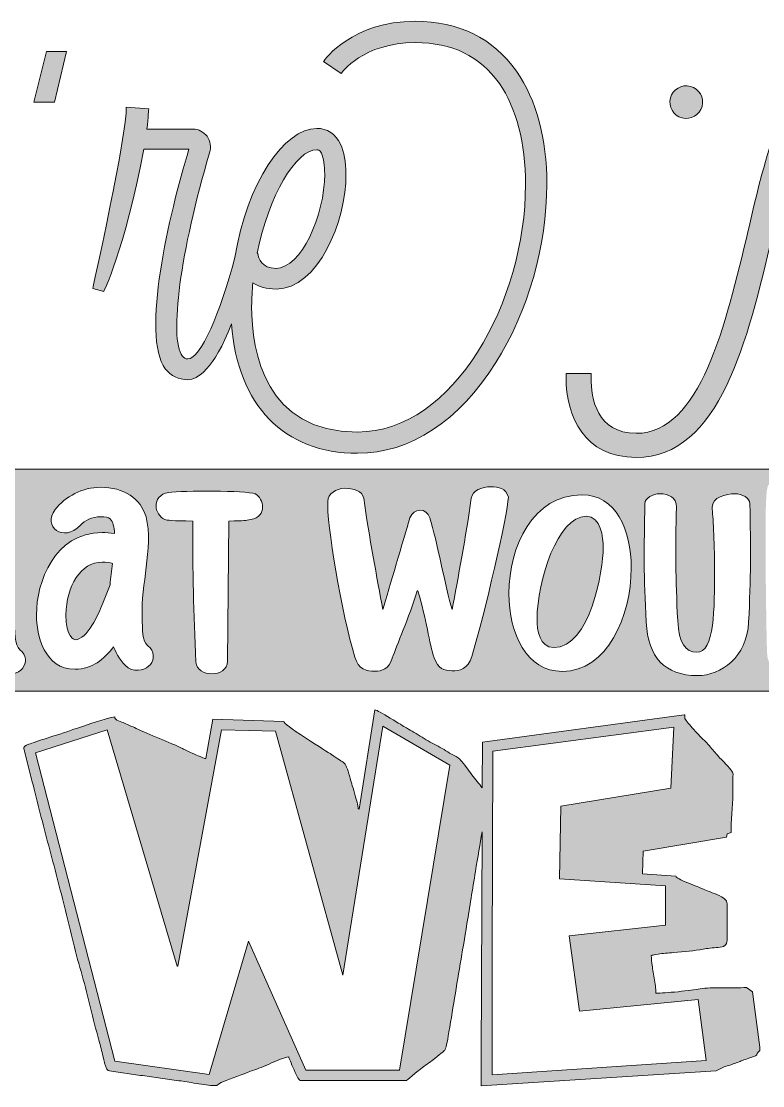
# Model space of a CAD drawing. Header units: inches. Extents: x 52 to 1027, y -905 to -175.
# Drawn here: x 377.8 to 666.9, y -904.9 to -489.7 of the extents above; entities that cross this region are included whole.
import ezdxf

# ---------------------------------------------------------------- set-up
doc = ezdxf.new("R2010")
doc.units = ezdxf.units.IN
doc.header["$MEASUREMENT"] = 0
doc.layers.add('Layer 1', color=7, linetype='Continuous')

# ---------------------------------------------------------------- blocks, each defined once
blk = doc.blocks.new('block 2')
at = {"layer": 'Layer 1', "true_color": 0x020202}
h = blk.add_hatch(color=18, dxfattribs=at)
h.dxf.hatch_style = 2
edge = h.paths.add_edge_path()
edge.add_spline(control_points=[(433.89, -625.22), (436.03, -628.07), (439.11, -629.49), (442.67, -629.49), (446.49, -629.49), (452.77, -625.52), (459.78, -607.75), (462.06, -639.4), (480.1, -658.22), (508.91, -658.22), (529.32, -658.22), (548.55, -645.64), (562.79, -622.85), (575.37, -603.15), (582.73, -577.04), (582.73, -553.3), (582.73, -535.49), (578.69, -520.3), (570.86, -509.15), (561.84, -496.33), (548.31, -489.68), (531.46, -489.68), (506.77, -489.68), (496.09, -504.64), (495.61, -505.35), (495.61, -505.35), (502.5, -510.1), (502.5, -510.1), (502.5, -509.86), (511.04, -497.99), (531.46, -497.99), (545.7, -497.99), (556.62, -503.21), (564.21, -513.89), (570.86, -523.63), (574.42, -537.16), (574.42, -553.3), (574.42, -598.87), (546.41, -649.91), (508.91, -649.91), (473.06, -649.91), (467.6, -619.05), (467.6, -600.77), (467.6, -597.69), (467.84, -594.84), (468.08, -591.75), (470.45, -593.18), (473.3, -594.13), (477.1, -594.13), (493.71, -594.13), (504.4, -567.54), (504.4, -549.26), (504.4, -544.52), (503.68, -540.72), (502.26, -537.63), (500.36, -533.6), (497.04, -531.46), (493, -531.46), (480.41, -531.46), (465.7, -552.68), (461.04, -581.84), (455.36, -603.34), (447.73, -621.42), (442.67, -621.42), (441.72, -621.42), (441.25, -620.95), (440.54, -620.24), (435.32, -613.12), (439.83, -579.17), (451.22, -540.95), (451.93, -538.82), (451.46, -536.44), (450.27, -534.54), (448.85, -532.88), (446.95, -531.7), (444.81, -531.7), (444.81, -531.7), (426.77, -531.7), (426.77, -531.7), (427.24, -527.19), (427.48, -523.86), (427.48, -523.86), (427.48, -523.86), (418.7, -523.15), (418.7, -523.15), (419.17, -532.88), (405.64, -593.89), (405.64, -593.89), (405.64, -593.89), (409.92, -595.08), (409.92, -595.08), (409.92, -595.08), (417.75, -579.88), (425.58, -539.53), (425.58, -539.53), (443.15, -539.53), (443.15, -539.53), (435.32, -565.17), (424.4, -612.17), (433.89, -625.22)], knot_values=[0, 0, 0, 0, 1, 1, 1, 2, 2, 2, 3, 3, 3, 4, 4, 4, 5, 5, 5, 6, 6, 6, 7, 7, 7, 8, 8, 8, 9, 9, 9, 10, 10, 10, 11, 11, 11, 12, 12, 12, 13, 13, 13, 14, 14, 14, 15, 15, 15, 16, 16, 16, 17, 17, 17, 18, 18, 18, 19, 19, 19, 20, 20, 20, 21, 21, 21, 22, 22, 22, 23, 23, 23, 24, 24, 24, 25, 25, 25, 26, 26, 26, 27, 27, 27, 28, 28, 28, 29, 29, 29, 30, 30, 30, 31, 31, 31, 32, 32, 32, 33, 33, 33, 33], degree=3, periodic=1)
edge = h.paths.add_edge_path()
edge.add_spline(control_points=[(493, -539.77), (493.48, -539.77), (493.95, -539.77), (494.9, -541.19), (495.61, -543.09), (496.09, -545.94), (496.09, -549.26), (496.09, -565.4), (486.83, -586.06), (477.1, -586.06), (471.64, -586.06), (470.21, -582.26), (469.98, -580.12), (469.98, -580.12), (469.74, -580.12), (469.74, -580.12), (474.25, -557.81), (484.93, -539.77), (493, -539.77)], knot_values=[0, 0, 0, 0, 1, 1, 1, 2, 2, 2, 3, 3, 3, 4, 4, 4, 5, 5, 5, 6, 6, 6, 6], degree=3, periodic=1)
h = blk.add_hatch(color=18, dxfattribs=at)
h.dxf.hatch_style = 2
h.paths.add_polyline_path([(390.69, -521.22), (395.44, -501.52), (387.6, -501.52), (382.62, -521.22)])
h = blk.add_hatch(color=18, dxfattribs=at)
h.dxf.hatch_style = 2
edge = h.paths.add_edge_path()
edge.add_spline(control_points=[(643.25, -522.87), (644.16, -519.47), (642.14, -515.98), (638.74, -515.07), (635.34, -514.16), (631.85, -516.18), (630.94, -519.58), (630.03, -522.98), (632.05, -526.47), (635.45, -527.38), (638.85, -528.29), (642.34, -526.27), (643.25, -522.87)], knot_values=[0, 0, 0, 0, 1, 1, 1, 2, 2, 2, 3, 3, 3, 4, 4, 4, 4], degree=3, periodic=1)
h = blk.add_hatch(color=18, dxfattribs=at)
h.dxf.hatch_style = 2
edge = h.paths.add_edge_path()
edge.add_spline(control_points=[(590.21, -627.09), (590.21, -627.09), (590.21, -628.7), (590.21, -628.7), (590.21, -643.75), (597.4, -659.83), (617.57, -659.83), (650.2, -659.83), (661.07, -613.99), (670.66, -573.54), (670.66, -573.54), (670.82, -572.85), (670.82, -572.85), (674.92, -555.3), (678.54, -542.22), (681.59, -533.98), (681.59, -533.98), (682.39, -531.81), (682.39, -531.81), (682.39, -531.81), (672.04, -531.81), (672.04, -531.81), (672.04, -531.81), (671.66, -532.88), (671.66, -532.88), (667.58, -544.28), (664, -559.18), (661.35, -570.88), (661.35, -570.88), (661.25, -571.29), (661.25, -571.29), (652.47, -608.38), (642.51, -650.42), (617.57, -650.42), (602.25, -650.42), (599.96, -636.81), (599.96, -628.7), (599.96, -628.7), (599.96, -627.09), (599.96, -627.09), (599.96, -627.09), (590.21, -627.09), (590.21, -627.09)], knot_values=[0, 0, 0, 0, 1, 1, 1, 2, 2, 2, 3, 3, 3, 4, 4, 4, 5, 5, 5, 6, 6, 6, 7, 7, 7, 8, 8, 8, 9, 9, 9, 10, 10, 10, 11, 11, 11, 12, 12, 12, 13, 13, 13, 14, 14, 14, 14], degree=3, periodic=1)
h = blk.add_hatch(color=18, dxfattribs=at)
h.dxf.hatch_style = 2
edge = h.paths.add_edge_path()
edge.add_spline(control_points=[(271.62, -750.95), (271.62, -750.95), (778.83, -750.95), (778.83, -750.95), (801.28, -750.95), (786.96, -746.29), (772.57, -737.17), (763.55, -731.44), (754.49, -723.96), (754.49, -714.79), (754.49, -703.69), (767.75, -691.97), (778.17, -682.63), (784.94, -676.58), (790.51, -671.52), (790.51, -668.28), (790.51, -665.81), (787.26, -664.39), (778.83, -664.39), (778.83, -664.39), (271.62, -664.39), (271.62, -664.39), (263.18, -664.39), (259.94, -665.81), (259.94, -668.28), (259.94, -671.52), (265.51, -676.58), (272.28, -682.63), (282.7, -691.97), (295.96, -703.69), (295.96, -714.79), (295.96, -723.96), (286.9, -731.44), (277.88, -737.17), (263.49, -746.29), (249.15, -750.95), (271.62, -750.95)], knot_values=[0, 0, 0, 0, 1, 1, 1, 2, 2, 2, 3, 3, 3, 4, 4, 4, 5, 5, 5, 6, 6, 6, 7, 7, 7, 8, 8, 8, 9, 9, 9, 10, 10, 10, 11, 11, 11, 12, 12, 12, 12], degree=3, periodic=1)
edge = h.paths.add_edge_path()
edge.add_spline(control_points=[(731.16, -695.74), (732.01, -695.74), (732.77, -695.82), (733.62, -695.91), (733.45, -687.53), (733.28, -673.06), (735.39, -671.62), (736.49, -670.86), (738.44, -670.35), (741.57, -670.35), (745.89, -670.35), (748.17, -682.62), (748.17, -698.96), (748.17, -702.25), (749.02, -740.25), (746.4, -742.03), (745.3, -742.79), (743.35, -743.3), (740.22, -743.3), (738.19, -743.3), (736.75, -740.93), (735.73, -737.21), (732.09, -740.34), (727.35, -742.45), (720.42, -742.45), (710.85, -742.45), (705.35, -732.72), (705.35, -722.06), (705.35, -709.53), (713.14, -695.74), (731.16, -695.74)], knot_values=[0, 0, 0, 0, 1, 1, 1, 2, 2, 2, 3, 3, 3, 4, 4, 4, 5, 5, 5, 6, 6, 6, 7, 7, 7, 8, 8, 8, 9, 9, 9, 10, 10, 10, 10], degree=3, periodic=1)
edge = h.paths.add_edge_path()
edge.add_spline(control_points=[(669.05, -670.77), (669.98, -669.25), (674.97, -668.57), (676.16, -668.57), (683.69, -668.83), (683.6, -672.47), (683.26, -676.7), (683.26, -691.59), (682.25, -706.49), (682.25, -723.67), (682.25, -723.67), (682.25, -731.54), (682.25, -731.54), (682.76, -731.79), (691.13, -730.35), (696.72, -730.27), (700.87, -730.18), (700.95, -732.38), (701.12, -735.6), (701.29, -737.97), (700.44, -741.01), (697.82, -741.35), (690.54, -742.29), (679.2, -743.3), (672.85, -742.29), (669.98, -741.69), (668.71, -739.49), (668.62, -735.85), (668.45, -732.64), (668.03, -708.43), (668.03, -690.24), (668.03, -680.17), (668.2, -672.13), (669.05, -670.77)], knot_values=[0, 0, 0, 0, 1, 1, 1, 2, 2, 2, 3, 3, 3, 4, 4, 4, 5, 5, 5, 6, 6, 6, 7, 7, 7, 8, 8, 8, 9, 9, 9, 10, 10, 10, 11, 11, 11, 11], degree=3, periodic=1)
edge = h.paths.add_edge_path()
edge.add_spline(control_points=[(620.98, -677.88), (621.06, -675.6), (623.94, -673.99), (626.9, -673.99), (630.03, -673.99), (633.42, -675.43), (633.25, -679.24), (632.91, -695.32), (632.91, -707.08), (633.76, -723.41), (634.18, -732.3), (636.89, -735.85), (641.21, -735.85), (648.15, -735.85), (648.15, -718.93), (648.15, -703.19), (648.15, -691.85), (647.47, -682.71), (647.21, -679.24), (647.04, -675.43), (652.88, -673.99), (656.01, -673.99), (658.98, -673.99), (661.85, -675.6), (661.94, -677.88), (662.28, -695.06), (662.28, -706.66), (661.43, -724.09), (660.76, -737.88), (650.68, -744.91), (641.46, -744.91), (628.68, -744.91), (622.25, -737.88), (621.49, -724.09), (620.47, -706.49), (620.64, -695.06), (620.98, -677.88)], knot_values=[0, 0, 0, 0, 1, 1, 1, 2, 2, 2, 3, 3, 3, 4, 4, 4, 5, 5, 5, 6, 6, 6, 7, 7, 7, 8, 8, 8, 9, 9, 9, 10, 10, 10, 11, 11, 11, 12, 12, 12, 12], degree=3, periodic=1)
edge = h.paths.add_edge_path()
edge.add_spline(control_points=[(596.44, -674.41), (609.64, -674.41), (615.65, -687.87), (615.65, -702.93), (615.65, -721.89), (606.08, -743.3), (588.82, -743.3), (574.86, -743.3), (567.92, -728.66), (567.92, -712.92), (567.92, -694.47), (577.39, -674.41), (596.44, -674.41)], knot_values=[0, 0, 0, 0, 1, 1, 1, 2, 2, 2, 3, 3, 3, 4, 4, 4, 4], degree=3, periodic=1)
edge = h.paths.add_edge_path()
edge.add_spline(control_points=[(497.34, -676.95), (497.17, -673.99), (500.81, -671.96), (503.68, -671.87), (507.24, -671.79), (510.88, -672.8), (511.3, -675.77), (513.42, -690.49), (516.55, -707.33), (518.75, -719.18), (521.37, -710.72), (526.62, -692.18), (529.33, -683.38), (530.76, -679.49), (535.76, -679.32), (537.11, -683.38), (539.82, -692.18), (543.2, -710.72), (545.83, -719.18), (548.03, -707.33), (551.16, -690.49), (553.28, -675.77), (553.7, -672.8), (557.34, -671.2), (560.89, -671.28), (563.77, -671.37), (566.82, -671.79), (567.75, -675.26), (567.32, -682.54), (558.44, -721.13), (553.44, -737.54), (552.09, -742.37), (548.62, -743.13), (545.66, -743.05), (542.7, -742.96), (540.24, -742.29), (538.8, -737.97), (536.94, -732.64), (535.67, -722.57), (532.46, -711.9), (532.46, -711.9), (532.12, -711.9), (532.12, -711.9), (528.9, -722.57), (524.25, -732.89), (522.47, -738.14), (520.95, -742.54), (518.58, -743.13), (515.62, -743.22), (512.65, -743.3), (509.18, -742.54), (507.83, -737.71), (502.84, -721.3), (496.57, -684.57), (497.34, -676.95)], knot_values=[0, 0, 0, 0, 1, 1, 1, 2, 2, 2, 3, 3, 3, 4, 4, 4, 5, 5, 5, 6, 6, 6, 7, 7, 7, 8, 8, 8, 9, 9, 9, 10, 10, 10, 11, 11, 11, 12, 12, 12, 13, 13, 13, 14, 14, 14, 15, 15, 15, 16, 16, 16, 17, 17, 17, 18, 18, 18, 18], degree=3, periodic=1)
edge = h.paths.add_edge_path()
edge.add_spline(control_points=[(435.3, -673.48), (440.72, -672.72), (465.26, -672.63), (468.99, -674.07), (468.9, -674.07), (468.9, -673.99), (468.9, -673.99), (468.9, -673.99), (469.07, -674.07), (469.07, -674.07), (469.07, -674.07), (469.24, -674.16), (469.24, -674.16), (469.24, -674.16), (469.16, -674.16), (469.07, -674.07), (469.07, -674.07), (468.99, -674.07), (468.99, -674.07), (470.76, -674.75), (471.86, -677.29), (471.86, -679.15), (471.86, -681.44), (470.68, -683.55), (467.21, -684.06), (467.21, -684.06), (467.13, -684.06), (467.13, -684.06), (465.09, -684.48), (465.09, -684.57), (458.66, -684.65), (458.66, -684.65), (458.24, -739.32), (458.24, -739.32), (458.07, -742.62), (455.11, -744.23), (452.06, -744.23), (449.18, -744.23), (445.97, -742.79), (445.88, -739.66), (444.95, -720.11), (444.61, -704.46), (444.61, -684.65), (436.66, -684.57), (434.37, -684.31), (433.78, -684.06), (431.67, -683.13), (430.31, -680.76), (430.31, -678.73), (430.31, -676.44), (431.67, -673.99), (435.3, -673.48)], knot_values=[0, 0, 0, 0, 1, 1, 1, 2, 2, 2, 3, 3, 3, 4, 4, 4, 5, 5, 5, 6, 6, 6, 7, 7, 7, 8, 8, 8, 9, 9, 9, 10, 10, 10, 11, 11, 11, 12, 12, 12, 13, 13, 13, 14, 14, 14, 15, 15, 15, 16, 16, 16, 17, 17, 17, 17], degree=3, periodic=1)
edge = h.paths.add_edge_path()
edge.add_spline(control_points=[(413.64, -686.09), (413.05, -684.14), (412.45, -682.96), (408.73, -682.96), (405.26, -682.96), (402.47, -684.48), (400.86, -686.26), (394.09, -693.37), (385.96, -686.6), (390.96, -680.17), (394.94, -675.09), (401.62, -671.45), (408.73, -671.45), (417.62, -671.45), (424.47, -675.94), (426.42, -683.04), (427.94, -688.8), (427.26, -696.16), (426.5, -702.59), (425.74, -708.86), (424.64, -715.71), (424.89, -721.8), (425.15, -727.56), (424.73, -731.2), (427.09, -733.31), (432.51, -737.63), (426.92, -745.5), (419.39, -741.95), (416.69, -739.58), (414.91, -736.7), (413.72, -733.65), (410.08, -738.65), (405.26, -742.45), (398.74, -742.45), (386.81, -742.45), (383.68, -729.34), (383.68, -721.21), (383.68, -708.6), (390.62, -689.14), (409.24, -689.14), (410.76, -689.14), (412.37, -689.22), (414.15, -689.56), (414.06, -688.29), (413.89, -687.11), (413.64, -686.09)], knot_values=[0, 0, 0, 0, 1, 1, 1, 2, 2, 2, 3, 3, 3, 4, 4, 4, 5, 5, 5, 6, 6, 6, 7, 7, 7, 8, 8, 8, 9, 9, 9, 10, 10, 10, 11, 11, 11, 12, 12, 12, 13, 13, 13, 14, 14, 14, 15, 15, 15, 15], degree=3, periodic=1)
edge = h.paths.add_edge_path()
edge.add_spline(control_points=[(336.46, -686.51), (336.46, -686.51), (336.54, -673.06), (336.54, -673.06), (336.63, -669.84), (339.84, -668.32), (343.4, -668.4), (346.87, -668.49), (350.59, -670.27), (350.68, -673.23), (350.68, -675.68), (350.59, -680.59), (350.34, -685.92), (350.08, -689.39), (349.91, -692.86), (349.74, -696.25), (351.94, -695.57), (354.23, -695.15), (356.6, -695.15), (365.49, -695.15), (372.43, -699.63), (374.29, -706.74), (376.23, -713.68), (373.27, -731.28), (377.25, -734.84), (382.66, -739.15), (377.08, -747.02), (369.55, -743.47), (358.63, -733.4), (364.3, -719.6), (361.51, -709.79), (360.91, -707.84), (360.32, -706.66), (356.6, -706.66), (353.38, -706.66), (350.84, -708.01), (349.15, -709.53), (349.07, -713.51), (348.98, -717.49), (348.98, -721.47), (348.98, -724.17), (348.9, -727.22), (349.07, -730.18), (349.15, -732.64), (349.24, -735.43), (349.24, -737.21), (349.15, -739.15), (348.98, -740.85), (348.31, -742.03), (346.61, -743.47), (344.33, -744.32), (342.47, -744.32), (339.34, -744.23), (336.71, -742.88), (336.46, -739.58), (335.44, -724.43), (336.37, -704.2), (336.46, -686.51)], knot_values=[0, 0, 0, 0, 1, 1, 1, 2, 2, 2, 3, 3, 3, 4, 4, 4, 5, 5, 5, 6, 6, 6, 7, 7, 7, 8, 8, 8, 9, 9, 9, 10, 10, 10, 11, 11, 11, 12, 12, 12, 13, 13, 13, 14, 14, 14, 15, 15, 15, 16, 16, 16, 17, 17, 17, 18, 18, 18, 19, 19, 19, 19], degree=3, periodic=1)
edge = h.paths.add_edge_path()
edge.add_spline(control_points=[(292.79, -684.06), (290.68, -683.13), (289.32, -680.76), (289.32, -678.73), (289.32, -676.44), (290.68, -673.99), (294.31, -673.48), (299.73, -672.72), (324.27, -672.63), (328, -674.07), (327.91, -674.07), (327.91, -673.99), (327.91, -673.99), (327.91, -673.99), (328.08, -674.07), (328.08, -674.07), (328.08, -674.07), (328.25, -674.16), (328.25, -674.16), (328.25, -674.16), (328.17, -674.16), (328.08, -674.07), (328.08, -674.07), (328, -674.07), (328, -674.07), (329.77, -674.75), (330.87, -677.29), (330.87, -679.15), (330.87, -681.44), (329.69, -683.55), (326.22, -684.06), (326.22, -684.06), (326.14, -684.06), (326.14, -684.06), (324.1, -684.48), (324.1, -684.57), (317.67, -684.65), (317.67, -684.65), (317.25, -739.32), (317.25, -739.32), (317.08, -742.62), (314.12, -744.23), (311.07, -744.23), (308.19, -744.23), (304.98, -742.79), (304.89, -739.66), (303.96, -720.11), (303.62, -704.46), (303.62, -684.65), (295.67, -684.57), (293.38, -684.31), (292.79, -684.06)], knot_values=[0, 0, 0, 0, 1, 1, 1, 2, 2, 2, 3, 3, 3, 4, 4, 4, 5, 5, 5, 6, 6, 6, 7, 7, 7, 8, 8, 8, 9, 9, 9, 10, 10, 10, 11, 11, 11, 12, 12, 12, 13, 13, 13, 14, 14, 14, 15, 15, 15, 16, 16, 16, 17, 17, 17, 17], degree=3, periodic=1)
h = blk.add_hatch(color=18, dxfattribs=at)
h.dxf.hatch_style = 2
edge = h.paths.add_edge_path()
edge.add_spline(control_points=[(585.43, -733.99), (599.65, -733.99), (604.73, -703.78), (604.73, -695.06), (604.73, -690.92), (603.8, -682.79), (598.04, -682.79), (586.96, -682.79), (578.92, -707.93), (578.92, -722.9), (578.92, -727.14), (579.85, -733.99), (585.43, -733.99)], knot_values=[0, 0, 0, 0, 1, 1, 1, 2, 2, 2, 3, 3, 3, 4, 4, 4, 4], degree=3, periodic=1)
h = blk.add_hatch(color=18, dxfattribs=at)
h.dxf.hatch_style = 2
edge = h.paths.add_edge_path()
edge.add_spline(control_points=[(395.19, -721.21), (395.19, -729.84), (398.32, -730.94), (398.74, -730.94), (403.57, -730.94), (407.88, -720.79), (409.58, -716.73), (409.58, -716.73), (412.37, -709.53), (412.37, -709.53), (412.62, -706.74), (413.05, -703.95), (413.38, -701.24), (413.38, -701.24), (413.38, -701.15), (413.38, -701.15), (412.37, -700.9), (411.01, -700.65), (409.24, -700.65), (401.11, -700.65), (395.19, -709.96), (395.19, -721.21)], knot_values=[0, 0, 0, 0, 1, 1, 1, 2, 2, 2, 3, 3, 3, 4, 4, 4, 5, 5, 5, 6, 6, 6, 7, 7, 7, 7], degree=3, periodic=1)
h = blk.add_hatch(color=18, dxfattribs=at)
h.dxf.hatch_style = 2
edge = h.paths.add_edge_path()
edge.add_spline(control_points=[(660.57, -866.54), (657.84, -866.77), (654.71, -866.84), (651.19, -866.73), (647.66, -866.63), (644.8, -866.77), (642.59, -867.15), (640.6, -867.51), (637.71, -867.87), (633.94, -868.23), (630.16, -868.6), (627.26, -868.78), (625.23, -868.78), (625.23, -867.02), (625.03, -865.08), (624.62, -862.97), (624.21, -860.85), (623.91, -858.94), (623.74, -857.24), (623.5, -855.21), (623.41, -854.17), (623.47, -854.11), (623.53, -854.05), (624.41, -853.88), (626.12, -853.58), (627.03, -853.44), (628, -853.32), (629.02, -853.23), (630.05, -853.14), (631.05, -853.05), (632.02, -852.97), (636.4, -852.67), (640.27, -852.23), (643.65, -851.64), (645.39, -851.35), (647.35, -851.13), (649.56, -850.98), (651.88, -850.92), (653.04, -850), (653.04, -848.21), (653.04, -848.21), (653.04, -833.93), (653.04, -833.93), (653.04, -832.61), (651.72, -831.42), (649.07, -830.36), (646.43, -829.31), (644.53, -828.54), (643.39, -828.07), (642.53, -827.72), (640.63, -826.96), (637.68, -825.78), (634.73, -824.61), (633.18, -823.73), (633.03, -823.14), (633.03, -823.14), (619.99, -822.3), (619.99, -822.3), (619.99, -822.3), (620.3, -813.4), (620.3, -813.4), (620.3, -813.4), (652.77, -808.02), (652.77, -808.02), (652.77, -808.02), (653.08, -806.62), (653.08, -806.62), (653.08, -806.62), (654.58, -806.13), (654.58, -806.13), (654.55, -803.57), (654.66, -800.97), (654.91, -798.33), (655.16, -795.69), (655.28, -793.1), (655.28, -790.58), (655.28, -786.43), (655.31, -784.02), (655.37, -783.33), (655.43, -782.64), (654.21, -781.06), (651.72, -778.59), (650.39, -777.27), (649.12, -775.88), (647.9, -774.41), (646.68, -772.94), (645.41, -771.53), (644.09, -770.18), (643.24, -769.36), (641.91, -767.96), (640.1, -765.99), (638.3, -764.02), (637.1, -762.6), (636.51, -761.72), (636.51, -761.72), (636.51, -760.22), (636.51, -760.22), (636.51, -760.22), (636.25, -760.22), (636.25, -760.22), (636.25, -760.22), (557.6, -770.84), (557.6, -770.84), (557.6, -770.84), (557.53, -788.71), (557.53, -788.71), (556.89, -787.86), (556.25, -787.04), (555.62, -786.26), (554.24, -784.56), (552.83, -782.72), (551.39, -780.75), (550.45, -779.52), (549.73, -778.61), (549.23, -778.02), (548.73, -777.43), (547.78, -776.76), (546.37, -775.99), (545.31, -775.46), (544.3, -774.89), (543.35, -774.27), (542.39, -773.66), (541.39, -773.07), (540.33, -772.51), (538.27, -771.45), (536.2, -770.28), (534.12, -768.99), (532.03, -767.69), (529.98, -766.48), (527.95, -765.33), (526.95, -764.74), (524.86, -763.47), (521.67, -761.52), (518.48, -759.57), (516.49, -758.49), (515.7, -758.28), (515.7, -758.28), (509.49, -796.97), (509.49, -796.97), (509.49, -796.97), (509.18, -796.88), (509.18, -796.88), (509.06, -795.56), (508.58, -793.52), (507.73, -790.78), (506.87, -788.03), (506.26, -785.91), (505.87, -784.41), (504.99, -781.21), (504.22, -779.38), (503.54, -778.92), (502.86, -778.47), (501.26, -777.4), (498.74, -775.73), (497.5, -774.94), (494.13, -772.76), (488.63, -769.21), (483.12, -765.65), (480.28, -763.52), (480.1, -762.82), (480.1, -762.82), (452.52, -761.89), (452.52, -761.89), (452.52, -761.89), (449.7, -777.32), (449.7, -777.32), (448.99, -777.17), (447.51, -776.59), (445.25, -775.57), (442.99, -774.56), (441.46, -773.83), (440.67, -773.39), (438.11, -772.19), (435.1, -770.87), (431.63, -769.43), (428.11, -768.02), (425.07, -766.71), (422.51, -765.51), (421.72, -765.12), (420.96, -764.79), (420.24, -764.49), (419.52, -764.2), (418.78, -763.86), (418.02, -763.48), (417.4, -763.19), (416.62, -762.88), (415.66, -762.58), (414.71, -762.27), (414.21, -761.76), (414.19, -761.06), (413.1, -761.06), (409.19, -762.19), (402.44, -764.47), (395.7, -766.75), (391.47, -768.17), (389.73, -768.72), (388.67, -769.08), (387.66, -769.4), (386.69, -769.69), (385.72, -769.99), (384.72, -770.31), (383.7, -770.66), (382.29, -771.16), (381.29, -771.5), (380.7, -771.68), (379.26, -772.18), (378.61, -772.76), (378.76, -773.44), (379.29, -775.64), (379.81, -777.75), (380.33, -779.76), (380.84, -781.77), (381.38, -783.85), (381.93, -785.99), (384.05, -794.54), (386.22, -802.99), (388.45, -811.33), (390.69, -819.67), (392.86, -828.1), (394.98, -836.62), (396, -840.82), (397.05, -845.05), (398.1, -849.31), (399.16, -853.57), (400.29, -857.77), (401.5, -861.91), (402.67, -866.14), (403.75, -870.36), (404.74, -874.56), (405.72, -878.76), (406.83, -882.97), (408.06, -887.2), (408.36, -888.29), (408.63, -889.36), (408.88, -890.42), (409.13, -891.47), (409.38, -892.53), (409.65, -893.59), (410.15, -895.5), (410.42, -896.56), (410.49, -896.76), (410.87, -898.26), (411.41, -899.05), (412.12, -899.14), (414.35, -899.49), (416.64, -899.84), (418.99, -900.18), (421.34, -900.52), (423.66, -900.82), (425.95, -901.08), (428.27, -901.37), (430.62, -901.71), (433, -902.09), (435.38, -902.48), (437.71, -902.8), (440.01, -903.06), (442.03, -903.36), (444.37, -903.73), (447.01, -904.19), (449.65, -904.64), (451.99, -904.87), (454.02, -904.87), (454.19, -904.34), (456.31, -903.32), (460.36, -901.81), (464.41, -900.29), (466.95, -899.36), (467.98, -899.01), (470.1, -898.3), (472.46, -897.35), (475.08, -896.15), (477.69, -894.94), (480.03, -894.09), (482.08, -893.59), (482.23, -894.24), (482.91, -895.95), (484.13, -898.72), (485.35, -901.5), (486.18, -902.89), (486.62, -902.89), (486.62, -902.89), (527.95, -902.89), (527.95, -902.89), (528.01, -902.89), (528.78, -902.27), (530.26, -901.04), (531.74, -899.8), (532.63, -899.05), (532.93, -898.79), (533.78, -898.17), (534.61, -897.56), (535.42, -896.96), (536.22, -896.36), (537.07, -895.72), (537.95, -895.04), (540.86, -892.81), (542.51, -891.47), (542.91, -891.01), (543.3, -890.56), (543.86, -888.19), (544.56, -883.9), (545.41, -878.93), (546.24, -873.92), (547.05, -868.85), (547.86, -863.78), (548.72, -858.69), (549.63, -853.58), (549.89, -852), (550.54, -848), (551.59, -841.6), (552.63, -835.2), (553.73, -828.45), (554.89, -821.35), (555.8, -815.77), (556.66, -810.62), (557.45, -805.88), (557.45, -805.88), (557.07, -893.9), (557.07, -893.9), (557.07, -893.9), (557.07, -904.91), (557.07, -904.91), (557.07, -904.91), (648.81, -899.14), (648.81, -899.14), (650.04, -898.32), (651.46, -897.67), (653.06, -897.2), (654.66, -896.73), (656.21, -896.19), (657.71, -895.57), (658.68, -895.16), (660.22, -894.6), (662.33, -893.9), (664.01, -893.37), (664.77, -893.04), (664.62, -892.91), (664.48, -892.77), (664.87, -892.18), (665.81, -891.12), (665.81, -891.12), (665.81, -889.84), (665.81, -889.84), (665.81, -889.84), (662.95, -868.3), (662.95, -868.3), (662.95, -868.3), (660.57, -866.54), (660.57, -866.54)], knot_values=[0, 0, 0, 0, 1, 1, 1, 2, 2, 2, 3, 3, 3, 4, 4, 4, 5, 5, 5, 6, 6, 6, 7, 7, 7, 8, 8, 8, 9, 9, 9, 10, 10, 10, 11, 11, 11, 12, 12, 12, 13, 13, 13, 14, 14, 14, 15, 15, 15, 16, 16, 16, 17, 17, 17, 18, 18, 18, 19, 19, 19, 20, 20, 20, 21, 21, 21, 22, 22, 22, 23, 23, 23, 24, 24, 24, 25, 25, 25, 26, 26, 26, 27, 27, 27, 28, 28, 28, 29, 29, 29, 30, 30, 30, 31, 31, 31, 32, 32, 32, 33, 33, 33, 34, 34, 34, 35, 35, 35, 36, 36, 36, 37, 37, 37, 38, 38, 38, 39, 39, 39, 40, 40, 40, 41, 41, 41, 42, 42, 42, 43, 43, 43, 44, 44, 44, 45, 45, 45, 46, 46, 46, 47, 47, 47, 48, 48, 48, 49, 49, 49, 50, 50, 50, 51, 51, 51, 52, 52, 52, 53, 53, 53, 54, 54, 54, 55, 55, 55, 56, 56, 56, 57, 57, 57, 58, 58, 58, 59, 59, 59, 60, 60, 60, 61, 61, 61, 62, 62, 62, 63, 63, 63, 64, 64, 64, 65, 65, 65, 66, 66, 66, 67, 67, 67, 68, 68, 68, 69, 69, 69, 70, 70, 70, 71, 71, 71, 72, 72, 72, 73, 73, 73, 74, 74, 74, 75, 75, 75, 76, 76, 76, 77, 77, 77, 78, 78, 78, 79, 79, 79, 80, 80, 80, 81, 81, 81, 82, 82, 82, 83, 83, 83, 84, 84, 84, 85, 85, 85, 86, 86, 86, 87, 87, 87, 88, 88, 88, 89, 89, 89, 90, 90, 90, 91, 91, 91, 92, 92, 92, 93, 93, 93, 94, 94, 94, 95, 95, 95, 96, 96, 96, 97, 97, 97, 98, 98, 98, 99, 99, 99, 100, 100, 100, 101, 101, 101, 102, 102, 102, 103, 103, 103, 104, 104, 104, 105, 105, 105, 106, 106, 106, 107, 107, 107, 108, 108, 108, 109, 109, 109, 110, 110, 110, 111, 111, 111, 112, 112, 112, 113, 113, 113, 114, 114, 114, 115, 115, 115, 116, 116, 116, 116], degree=3, periodic=1)
h.paths.add_polyline_path([(525.22, -898.88), (488.74, -898.79), (466.35, -848.52), (451.02, -900.55), (414.27, -895.31), (383.3, -775.11), (411.28, -766.12), (438.51, -858.25), (438.86, -858.25), (455.78, -766.04), (476.84, -766.56), (503.14, -861.78), (518.78, -764.63), (544.96, -779.83)])
h.paths.add_polyline_path([(561.35, -900.73), (561.35, -854.77), (561.61, -774.36), (632.24, -764.98), (631.14, -788.81), (588.18, -795.91), (587.61, -824.15), (628.98, -826.97), (629.02, -842.22), (591.4, -846.4), (595.41, -875.83), (641.76, -871.3), (644.88, -895.13)])
at = {"layer": 'Layer 1', "lineweight": 0}
for points in [[(390.69, -521.22), (395.44, -501.52), (387.6, -501.52), (382.62, -521.22), (390.69, -521.22)], [(525.22, -898.88), (488.74, -898.79), (466.35, -848.52), (451.02, -900.55), (414.27, -895.31), (383.3, -775.11), (411.28, -766.12), (438.51, -858.25), (438.86, -858.25), (455.78, -766.04), (476.84, -766.56), (503.14, -861.78), (518.78, -764.63), (544.96, -779.83), (525.22, -898.88)], [(561.35, -900.73), (561.35, -854.77), (561.61, -774.36), (632.24, -764.98), (631.14, -788.81), (588.18, -795.91), (587.61, -824.15), (628.98, -826.97), (629.02, -842.22), (591.4, -846.4), (595.41, -875.83), (641.76, -871.3), (644.88, -895.13), (561.35, -900.73)]]:
    blk.add_lwpolyline(points, dxfattribs=at)
for points, knots in [([(433.89, -625.22), (436.03, -628.07), (439.11, -629.49), (442.67, -629.49), (446.49, -629.49), (452.77, -625.52), (459.78, -607.75), (462.06, -639.4), (480.1, -658.22), (508.91, -658.22), (529.32, -658.22), (548.55, -645.64), (562.79, -622.85), (575.37, -603.15), (582.73, -577.04), (582.73, -553.3), (582.73, -535.49), (578.69, -520.3), (570.86, -509.15), (561.84, -496.33), (548.31, -489.68), (531.46, -489.68), (506.77, -489.68), (496.09, -504.64), (495.61, -505.35), (495.61, -505.35), (502.5, -510.1), (502.5, -510.1), (502.5, -509.86), (511.04, -497.99), (531.46, -497.99), (545.7, -497.99), (556.62, -503.21), (564.21, -513.89), (570.86, -523.63), (574.42, -537.16), (574.42, -553.3), (574.42, -598.87), (546.41, -649.91), (508.91, -649.91), (473.06, -649.91), (467.6, -619.05), (467.6, -600.77), (467.6, -597.69), (467.84, -594.84), (468.08, -591.75), (470.45, -593.18), (473.3, -594.13), (477.1, -594.13), (493.71, -594.13), (504.4, -567.54), (504.4, -549.26), (504.4, -544.52), (503.68, -540.72), (502.26, -537.63), (500.36, -533.6), (497.04, -531.46), (493, -531.46), (480.41, -531.46), (465.7, -552.68), (461.04, -581.84), (455.36, -603.34), (447.73, -621.42), (442.67, -621.42), (441.72, -621.42), (441.25, -620.95), (440.54, -620.24), (435.32, -613.12), (439.83, -579.17), (451.22, -540.95), (451.93, -538.82), (451.46, -536.44), (450.27, -534.54), (448.85, -532.88), (446.95, -531.7), (444.81, -531.7), (444.81, -531.7), (426.77, -531.7), (426.77, -531.7), (427.24, -527.19), (427.48, -523.86), (427.48, -523.86), (427.48, -523.86), (418.7, -523.15), (418.7, -523.15), (419.17, -532.88), (405.64, -593.89), (405.64, -593.89), (405.64, -593.89), (409.92, -595.08), (409.92, -595.08), (409.92, -595.08), (417.75, -579.88), (425.58, -539.53), (425.58, -539.53), (443.15, -539.53), (443.15, -539.53), (435.32, -565.17), (424.4, -612.17), (433.89, -625.22)], [0, 0, 0, 0, 1, 1, 1, 2, 2, 2, 3, 3, 3, 4, 4, 4, 5, 5, 5, 6, 6, 6, 7, 7, 7, 8, 8, 8, 9, 9, 9, 10, 10, 10, 11, 11, 11, 12, 12, 12, 13, 13, 13, 14, 14, 14, 15, 15, 15, 16, 16, 16, 17, 17, 17, 18, 18, 18, 19, 19, 19, 20, 20, 20, 21, 21, 21, 22, 22, 22, 23, 23, 23, 24, 24, 24, 25, 25, 25, 26, 26, 26, 27, 27, 27, 28, 28, 28, 29, 29, 29, 30, 30, 30, 31, 31, 31, 32, 32, 32, 33, 33, 33, 33]), ([(643.25, -522.87), (644.16, -519.47), (642.14, -515.98), (638.74, -515.07), (635.34, -514.16), (631.85, -516.18), (630.94, -519.58), (630.03, -522.98), (632.05, -526.47), (635.45, -527.38), (638.85, -528.29), (642.34, -526.27), (643.25, -522.87)], [0, 0, 0, 0, 1, 1, 1, 2, 2, 2, 3, 3, 3, 4, 4, 4, 4]), ([(590.21, -627.09), (590.21, -627.09), (590.21, -628.7), (590.21, -628.7), (590.21, -643.75), (597.4, -659.83), (617.57, -659.83), (650.2, -659.83), (661.07, -613.99), (670.66, -573.54), (670.66, -573.54), (670.82, -572.85), (670.82, -572.85), (674.92, -555.3), (678.54, -542.22), (681.59, -533.98), (681.59, -533.98), (682.39, -531.81), (682.39, -531.81), (682.39, -531.81), (672.04, -531.81), (672.04, -531.81), (672.04, -531.81), (671.66, -532.88), (671.66, -532.88), (667.58, -544.28), (664, -559.18), (661.35, -570.88), (661.35, -570.88), (661.25, -571.29), (661.25, -571.29), (652.47, -608.38), (642.51, -650.42), (617.57, -650.42), (602.25, -650.42), (599.96, -636.81), (599.96, -628.7), (599.96, -628.7), (599.96, -627.09), (599.96, -627.09), (599.96, -627.09), (590.21, -627.09), (590.21, -627.09)], [0, 0, 0, 0, 1, 1, 1, 2, 2, 2, 3, 3, 3, 4, 4, 4, 5, 5, 5, 6, 6, 6, 7, 7, 7, 8, 8, 8, 9, 9, 9, 10, 10, 10, 11, 11, 11, 12, 12, 12, 13, 13, 13, 14, 14, 14, 14]), ([(493, -539.77), (493.48, -539.77), (493.95, -539.77), (494.9, -541.19), (495.61, -543.09), (496.09, -545.94), (496.09, -549.26), (496.09, -565.4), (486.83, -586.06), (477.1, -586.06), (471.64, -586.06), (470.21, -582.26), (469.98, -580.12), (469.98, -580.12), (469.74, -580.12), (469.74, -580.12), (474.25, -557.81), (484.93, -539.77), (493, -539.77)], [0, 0, 0, 0, 1, 1, 1, 2, 2, 2, 3, 3, 3, 4, 4, 4, 5, 5, 5, 6, 6, 6, 6]), ([(271.62, -750.95), (271.62, -750.95), (778.83, -750.95), (778.83, -750.95), (801.28, -750.95), (786.96, -746.29), (772.57, -737.17), (763.55, -731.44), (754.49, -723.96), (754.49, -714.79), (754.49, -703.69), (767.75, -691.97), (778.17, -682.63), (784.94, -676.58), (790.51, -671.52), (790.51, -668.28), (790.51, -665.81), (787.26, -664.39), (778.83, -664.39), (778.83, -664.39), (271.62, -664.39), (271.62, -664.39), (263.18, -664.39), (259.94, -665.81), (259.94, -668.28), (259.94, -671.52), (265.51, -676.58), (272.28, -682.63), (282.7, -691.97), (295.96, -703.69), (295.96, -714.79), (295.96, -723.96), (286.9, -731.44), (277.88, -737.17), (263.49, -746.29), (249.15, -750.95), (271.62, -750.95)], [0, 0, 0, 0, 1, 1, 1, 2, 2, 2, 3, 3, 3, 4, 4, 4, 5, 5, 5, 6, 6, 6, 7, 7, 7, 8, 8, 8, 9, 9, 9, 10, 10, 10, 11, 11, 11, 12, 12, 12, 12]), ([(336.46, -686.51), (336.46, -686.51), (336.54, -673.06), (336.54, -673.06), (336.63, -669.84), (339.84, -668.32), (343.4, -668.4), (346.87, -668.49), (350.59, -670.27), (350.68, -673.23), (350.68, -675.68), (350.59, -680.59), (350.34, -685.92), (350.08, -689.39), (349.91, -692.86), (349.74, -696.25), (351.94, -695.57), (354.23, -695.15), (356.6, -695.15), (365.49, -695.15), (372.43, -699.63), (374.29, -706.74), (376.23, -713.68), (373.27, -731.28), (377.25, -734.84), (382.66, -739.15), (377.08, -747.02), (369.55, -743.47), (358.63, -733.4), (364.3, -719.6), (361.51, -709.79), (360.91, -707.84), (360.32, -706.66), (356.6, -706.66), (353.38, -706.66), (350.84, -708.01), (349.15, -709.53), (349.07, -713.51), (348.98, -717.49), (348.98, -721.47), (348.98, -724.17), (348.9, -727.22), (349.07, -730.18), (349.15, -732.64), (349.24, -735.43), (349.24, -737.21), (349.15, -739.15), (348.98, -740.85), (348.31, -742.03), (346.61, -743.47), (344.33, -744.32), (342.47, -744.32), (339.34, -744.23), (336.71, -742.88), (336.46, -739.58), (335.44, -724.43), (336.37, -704.2), (336.46, -686.51)], [0, 0, 0, 0, 1, 1, 1, 2, 2, 2, 3, 3, 3, 4, 4, 4, 5, 5, 5, 6, 6, 6, 7, 7, 7, 8, 8, 8, 9, 9, 9, 10, 10, 10, 11, 11, 11, 12, 12, 12, 13, 13, 13, 14, 14, 14, 15, 15, 15, 16, 16, 16, 17, 17, 17, 18, 18, 18, 19, 19, 19, 19]), ([(413.64, -686.09), (413.05, -684.14), (412.45, -682.96), (408.73, -682.96), (405.26, -682.96), (402.47, -684.48), (400.86, -686.26), (394.09, -693.37), (385.96, -686.6), (390.96, -680.17), (394.94, -675.09), (401.62, -671.45), (408.73, -671.45), (417.62, -671.45), (424.47, -675.94), (426.42, -683.04), (427.94, -688.8), (427.26, -696.16), (426.5, -702.59), (425.74, -708.86), (424.64, -715.71), (424.89, -721.8), (425.15, -727.56), (424.73, -731.2), (427.09, -733.31), (432.51, -737.63), (426.92, -745.5), (419.39, -741.95), (416.69, -739.58), (414.91, -736.7), (413.72, -733.65), (410.08, -738.65), (405.26, -742.45), (398.74, -742.45), (386.81, -742.45), (383.68, -729.34), (383.68, -721.21), (383.68, -708.6), (390.62, -689.14), (409.24, -689.14), (410.76, -689.14), (412.37, -689.22), (414.15, -689.56), (414.06, -688.29), (413.89, -687.11), (413.64, -686.09)], [0, 0, 0, 0, 1, 1, 1, 2, 2, 2, 3, 3, 3, 4, 4, 4, 5, 5, 5, 6, 6, 6, 7, 7, 7, 8, 8, 8, 9, 9, 9, 10, 10, 10, 11, 11, 11, 12, 12, 12, 13, 13, 13, 14, 14, 14, 15, 15, 15, 15]), ([(435.3, -673.48), (440.72, -672.72), (465.26, -672.63), (468.99, -674.07), (468.9, -674.07), (468.9, -673.99), (468.9, -673.99), (468.9, -673.99), (469.07, -674.07), (469.07, -674.07), (469.07, -674.07), (469.24, -674.16), (469.24, -674.16), (469.24, -674.16), (469.16, -674.16), (469.07, -674.07), (469.07, -674.07), (468.99, -674.07), (468.99, -674.07), (470.76, -674.75), (471.86, -677.29), (471.86, -679.15), (471.86, -681.44), (470.68, -683.55), (467.21, -684.06), (467.21, -684.06), (467.13, -684.06), (467.13, -684.06), (465.09, -684.48), (465.09, -684.57), (458.66, -684.65), (458.66, -684.65), (458.24, -739.32), (458.24, -739.32), (458.07, -742.62), (455.11, -744.23), (452.06, -744.23), (449.18, -744.23), (445.97, -742.79), (445.88, -739.66), (444.95, -720.11), (444.61, -704.46), (444.61, -684.65), (436.66, -684.57), (434.37, -684.31), (433.78, -684.06), (431.67, -683.13), (430.31, -680.76), (430.31, -678.73), (430.31, -676.44), (431.67, -673.99), (435.3, -673.48)], [0, 0, 0, 0, 1, 1, 1, 2, 2, 2, 3, 3, 3, 4, 4, 4, 5, 5, 5, 6, 6, 6, 7, 7, 7, 8, 8, 8, 9, 9, 9, 10, 10, 10, 11, 11, 11, 12, 12, 12, 13, 13, 13, 14, 14, 14, 15, 15, 15, 16, 16, 16, 17, 17, 17, 17]), ([(497.34, -676.95), (497.17, -673.99), (500.81, -671.96), (503.68, -671.87), (507.24, -671.79), (510.88, -672.8), (511.3, -675.77), (513.42, -690.49), (516.55, -707.33), (518.75, -719.18), (521.37, -710.72), (526.62, -692.18), (529.33, -683.38), (530.76, -679.49), (535.76, -679.32), (537.11, -683.38), (539.82, -692.18), (543.2, -710.72), (545.83, -719.18), (548.03, -707.33), (551.16, -690.49), (553.28, -675.77), (553.7, -672.8), (557.34, -671.2), (560.89, -671.28), (563.77, -671.37), (566.82, -671.79), (567.75, -675.26), (567.32, -682.54), (558.44, -721.13), (553.44, -737.54), (552.09, -742.37), (548.62, -743.13), (545.66, -743.05), (542.7, -742.96), (540.24, -742.29), (538.8, -737.97), (536.94, -732.64), (535.67, -722.57), (532.46, -711.9), (532.46, -711.9), (532.12, -711.9), (532.12, -711.9), (528.9, -722.57), (524.25, -732.89), (522.47, -738.14), (520.95, -742.54), (518.58, -743.13), (515.62, -743.22), (512.65, -743.3), (509.18, -742.54), (507.83, -737.71), (502.84, -721.3), (496.57, -684.57), (497.34, -676.95)], [0, 0, 0, 0, 1, 1, 1, 2, 2, 2, 3, 3, 3, 4, 4, 4, 5, 5, 5, 6, 6, 6, 7, 7, 7, 8, 8, 8, 9, 9, 9, 10, 10, 10, 11, 11, 11, 12, 12, 12, 13, 13, 13, 14, 14, 14, 15, 15, 15, 16, 16, 16, 17, 17, 17, 18, 18, 18, 18]), ([(596.44, -674.41), (609.64, -674.41), (615.65, -687.87), (615.65, -702.93), (615.65, -721.89), (606.08, -743.3), (588.82, -743.3), (574.86, -743.3), (567.92, -728.66), (567.92, -712.92), (567.92, -694.47), (577.39, -674.41), (596.44, -674.41)], [0, 0, 0, 0, 1, 1, 1, 2, 2, 2, 3, 3, 3, 4, 4, 4, 4]), ([(620.98, -677.88), (621.06, -675.6), (623.94, -673.99), (626.9, -673.99), (630.03, -673.99), (633.42, -675.43), (633.25, -679.24), (632.91, -695.32), (632.91, -707.08), (633.76, -723.41), (634.18, -732.3), (636.89, -735.85), (641.21, -735.85), (648.15, -735.85), (648.15, -718.93), (648.15, -703.19), (648.15, -691.85), (647.47, -682.71), (647.21, -679.24), (647.04, -675.43), (652.88, -673.99), (656.01, -673.99), (658.98, -673.99), (661.85, -675.6), (661.94, -677.88), (662.28, -695.06), (662.28, -706.66), (661.43, -724.09), (660.76, -737.88), (650.68, -744.91), (641.46, -744.91), (628.68, -744.91), (622.25, -737.88), (621.49, -724.09), (620.47, -706.49), (620.64, -695.06), (620.98, -677.88)], [0, 0, 0, 0, 1, 1, 1, 2, 2, 2, 3, 3, 3, 4, 4, 4, 5, 5, 5, 6, 6, 6, 7, 7, 7, 8, 8, 8, 9, 9, 9, 10, 10, 10, 11, 11, 11, 12, 12, 12, 12]), ([(585.43, -733.99), (599.65, -733.99), (604.73, -703.78), (604.73, -695.06), (604.73, -690.92), (603.8, -682.79), (598.04, -682.79), (586.96, -682.79), (578.92, -707.93), (578.92, -722.9), (578.92, -727.14), (579.85, -733.99), (585.43, -733.99)], [0, 0, 0, 0, 1, 1, 1, 2, 2, 2, 3, 3, 3, 4, 4, 4, 4]), ([(395.19, -721.21), (395.19, -729.84), (398.32, -730.94), (398.74, -730.94), (403.57, -730.94), (407.88, -720.79), (409.58, -716.73), (409.58, -716.73), (412.37, -709.53), (412.37, -709.53), (412.62, -706.74), (413.05, -703.95), (413.38, -701.24), (413.38, -701.24), (413.38, -701.15), (413.38, -701.15), (412.37, -700.9), (411.01, -700.65), (409.24, -700.65), (401.11, -700.65), (395.19, -709.96), (395.19, -721.21)], [0, 0, 0, 0, 1, 1, 1, 2, 2, 2, 3, 3, 3, 4, 4, 4, 5, 5, 5, 6, 6, 6, 7, 7, 7, 7]), ([(660.57, -866.54), (657.84, -866.77), (654.71, -866.84), (651.19, -866.73), (647.66, -866.63), (644.8, -866.77), (642.59, -867.15), (640.6, -867.51), (637.71, -867.87), (633.94, -868.23), (630.16, -868.6), (627.26, -868.78), (625.23, -868.78), (625.23, -867.02), (625.03, -865.08), (624.62, -862.97), (624.21, -860.85), (623.91, -858.94), (623.74, -857.24), (623.5, -855.21), (623.41, -854.17), (623.47, -854.11), (623.53, -854.05), (624.41, -853.88), (626.12, -853.58), (627.03, -853.44), (628, -853.32), (629.02, -853.23), (630.05, -853.14), (631.05, -853.05), (632.02, -852.97), (636.4, -852.67), (640.27, -852.23), (643.65, -851.64), (645.39, -851.35), (647.35, -851.13), (649.56, -850.98), (651.88, -850.92), (653.04, -850), (653.04, -848.21), (653.04, -848.21), (653.04, -833.93), (653.04, -833.93), (653.04, -832.61), (651.72, -831.42), (649.07, -830.36), (646.43, -829.31), (644.53, -828.54), (643.39, -828.07), (642.53, -827.72), (640.63, -826.96), (637.68, -825.78), (634.73, -824.61), (633.18, -823.73), (633.03, -823.14), (633.03, -823.14), (619.99, -822.3), (619.99, -822.3), (619.99, -822.3), (620.3, -813.4), (620.3, -813.4), (620.3, -813.4), (652.77, -808.02), (652.77, -808.02), (652.77, -808.02), (653.08, -806.62), (653.08, -806.62), (653.08, -806.62), (654.58, -806.13), (654.58, -806.13), (654.55, -803.57), (654.66, -800.97), (654.91, -798.33), (655.16, -795.69), (655.28, -793.1), (655.28, -790.58), (655.28, -786.43), (655.31, -784.02), (655.37, -783.33), (655.43, -782.64), (654.21, -781.06), (651.72, -778.59), (650.39, -777.27), (649.12, -775.88), (647.9, -774.41), (646.68, -772.94), (645.41, -771.53), (644.09, -770.18), (643.24, -769.36), (641.91, -767.96), (640.1, -765.99), (638.3, -764.02), (637.1, -762.6), (636.51, -761.72), (636.51, -761.72), (636.51, -760.22), (636.51, -760.22), (636.51, -760.22), (636.25, -760.22), (636.25, -760.22), (636.25, -760.22), (557.6, -770.84), (557.6, -770.84), (557.6, -770.84), (557.53, -788.71), (557.53, -788.71), (556.89, -787.86), (556.25, -787.04), (555.62, -786.26), (554.24, -784.56), (552.83, -782.72), (551.39, -780.75), (550.45, -779.52), (549.73, -778.61), (549.23, -778.02), (548.73, -777.43), (547.78, -776.76), (546.37, -775.99), (545.31, -775.46), (544.3, -774.89), (543.35, -774.27), (542.39, -773.66), (541.39, -773.07), (540.33, -772.51), (538.27, -771.45), (536.2, -770.28), (534.12, -768.99), (532.03, -767.69), (529.98, -766.48), (527.95, -765.33), (526.95, -764.74), (524.86, -763.47), (521.67, -761.52), (518.48, -759.57), (516.49, -758.49), (515.7, -758.28), (515.7, -758.28), (509.49, -796.97), (509.49, -796.97), (509.49, -796.97), (509.18, -796.88), (509.18, -796.88), (509.06, -795.56), (508.58, -793.52), (507.73, -790.78), (506.87, -788.03), (506.26, -785.91), (505.87, -784.41), (504.99, -781.21), (504.22, -779.38), (503.54, -778.92), (502.86, -778.47), (501.26, -777.4), (498.74, -775.73), (497.5, -774.94), (494.13, -772.76), (488.63, -769.21), (483.12, -765.65), (480.28, -763.52), (480.1, -762.82), (480.1, -762.82), (452.52, -761.89), (452.52, -761.89), (452.52, -761.89), (449.7, -777.32), (449.7, -777.32), (448.99, -777.17), (447.51, -776.59), (445.25, -775.57), (442.99, -774.56), (441.46, -773.83), (440.67, -773.39), (438.11, -772.19), (435.1, -770.87), (431.63, -769.43), (428.11, -768.02), (425.07, -766.71), (422.51, -765.51), (421.72, -765.12), (420.96, -764.79), (420.24, -764.49), (419.52, -764.2), (418.78, -763.86), (418.02, -763.48), (417.4, -763.19), (416.62, -762.88), (415.66, -762.58), (414.71, -762.27), (414.21, -761.76), (414.19, -761.06), (413.1, -761.06), (409.19, -762.19), (402.44, -764.47), (395.7, -766.75), (391.47, -768.17), (389.73, -768.72), (388.67, -769.08), (387.66, -769.4), (386.69, -769.69), (385.72, -769.99), (384.72, -770.31), (383.7, -770.66), (382.29, -771.16), (381.29, -771.5), (380.7, -771.68), (379.26, -772.18), (378.61, -772.76), (378.76, -773.44), (379.29, -775.64), (379.81, -777.75), (380.33, -779.76), (380.84, -781.77), (381.38, -783.85), (381.93, -785.99), (384.05, -794.54), (386.22, -802.99), (388.45, -811.33), (390.69, -819.67), (392.86, -828.1), (394.98, -836.62), (396, -840.82), (397.05, -845.05), (398.1, -849.31), (399.16, -853.57), (400.29, -857.77), (401.5, -861.91), (402.67, -866.14), (403.75, -870.36), (404.74, -874.56), (405.72, -878.76), (406.83, -882.97), (408.06, -887.2), (408.36, -888.29), (408.63, -889.36), (408.88, -890.42), (409.13, -891.47), (409.38, -892.53), (409.65, -893.59), (410.15, -895.5), (410.42, -896.56), (410.49, -896.76), (410.87, -898.26), (411.41, -899.05), (412.12, -899.14), (414.35, -899.49), (416.64, -899.84), (418.99, -900.18), (421.34, -900.52), (423.66, -900.82), (425.95, -901.08), (428.27, -901.37), (430.62, -901.71), (433, -902.09), (435.38, -902.48), (437.71, -902.8), (440.01, -903.06), (442.03, -903.36), (444.37, -903.73), (447.01, -904.19), (449.65, -904.64), (451.99, -904.87), (454.02, -904.87), (454.19, -904.34), (456.31, -903.32), (460.36, -901.81), (464.41, -900.29), (466.95, -899.36), (467.98, -899.01), (470.1, -898.3), (472.46, -897.35), (475.08, -896.15), (477.69, -894.94), (480.03, -894.09), (482.08, -893.59), (482.23, -894.24), (482.91, -895.95), (484.13, -898.72), (485.35, -901.5), (486.18, -902.89), (486.62, -902.89), (486.62, -902.89), (527.95, -902.89), (527.95, -902.89), (528.01, -902.89), (528.78, -902.27), (530.26, -901.04), (531.74, -899.8), (532.63, -899.05), (532.93, -898.79), (533.78, -898.17), (534.61, -897.56), (535.42, -896.96), (536.22, -896.36), (537.07, -895.72), (537.95, -895.04), (540.86, -892.81), (542.51, -891.47), (542.91, -891.01), (543.3, -890.56), (543.86, -888.19), (544.56, -883.9), (545.41, -878.93), (546.24, -873.92), (547.05, -868.85), (547.86, -863.78), (548.72, -858.69), (549.63, -853.58), (549.89, -852), (550.54, -848), (551.59, -841.6), (552.63, -835.2), (553.73, -828.45), (554.89, -821.35), (555.8, -815.77), (556.66, -810.62), (557.45, -805.88), (557.45, -805.88), (557.07, -893.9), (557.07, -893.9), (557.07, -893.9), (557.07, -904.91), (557.07, -904.91), (557.07, -904.91), (648.81, -899.14), (648.81, -899.14), (650.04, -898.32), (651.46, -897.67), (653.06, -897.2), (654.66, -896.73), (656.21, -896.19), (657.71, -895.57), (658.68, -895.16), (660.22, -894.6), (662.33, -893.9), (664.01, -893.37), (664.77, -893.04), (664.62, -892.91), (664.48, -892.77), (664.87, -892.18), (665.81, -891.12), (665.81, -891.12), (665.81, -889.84), (665.81, -889.84), (665.81, -889.84), (662.95, -868.3), (662.95, -868.3), (662.95, -868.3), (660.57, -866.54), (660.57, -866.54)], [0, 0, 0, 0, 1, 1, 1, 2, 2, 2, 3, 3, 3, 4, 4, 4, 5, 5, 5, 6, 6, 6, 7, 7, 7, 8, 8, 8, 9, 9, 9, 10, 10, 10, 11, 11, 11, 12, 12, 12, 13, 13, 13, 14, 14, 14, 15, 15, 15, 16, 16, 16, 17, 17, 17, 18, 18, 18, 19, 19, 19, 20, 20, 20, 21, 21, 21, 22, 22, 22, 23, 23, 23, 24, 24, 24, 25, 25, 25, 26, 26, 26, 27, 27, 27, 28, 28, 28, 29, 29, 29, 30, 30, 30, 31, 31, 31, 32, 32, 32, 33, 33, 33, 34, 34, 34, 35, 35, 35, 36, 36, 36, 37, 37, 37, 38, 38, 38, 39, 39, 39, 40, 40, 40, 41, 41, 41, 42, 42, 42, 43, 43, 43, 44, 44, 44, 45, 45, 45, 46, 46, 46, 47, 47, 47, 48, 48, 48, 49, 49, 49, 50, 50, 50, 51, 51, 51, 52, 52, 52, 53, 53, 53, 54, 54, 54, 55, 55, 55, 56, 56, 56, 57, 57, 57, 58, 58, 58, 59, 59, 59, 60, 60, 60, 61, 61, 61, 62, 62, 62, 63, 63, 63, 64, 64, 64, 65, 65, 65, 66, 66, 66, 67, 67, 67, 68, 68, 68, 69, 69, 69, 70, 70, 70, 71, 71, 71, 72, 72, 72, 73, 73, 73, 74, 74, 74, 75, 75, 75, 76, 76, 76, 77, 77, 77, 78, 78, 78, 79, 79, 79, 80, 80, 80, 81, 81, 81, 82, 82, 82, 83, 83, 83, 84, 84, 84, 85, 85, 85, 86, 86, 86, 87, 87, 87, 88, 88, 88, 89, 89, 89, 90, 90, 90, 91, 91, 91, 92, 92, 92, 93, 93, 93, 94, 94, 94, 95, 95, 95, 96, 96, 96, 97, 97, 97, 98, 98, 98, 99, 99, 99, 100, 100, 100, 101, 101, 101, 102, 102, 102, 103, 103, 103, 104, 104, 104, 105, 105, 105, 106, 106, 106, 107, 107, 107, 108, 108, 108, 109, 109, 109, 110, 110, 110, 111, 111, 111, 112, 112, 112, 113, 113, 113, 114, 114, 114, 115, 115, 115, 116, 116, 116, 116])]:
    blk.add_open_spline(points, degree=3, knots=knots, dxfattribs=at)

msp = doc.modelspace()

# ---------------------------------------------------------------- block references
at = {"layer": 'Layer 1'}
msp.add_blockref('block 2', (0, 0), dxfattribs=at)

doc.saveas('drawing.dxf')
